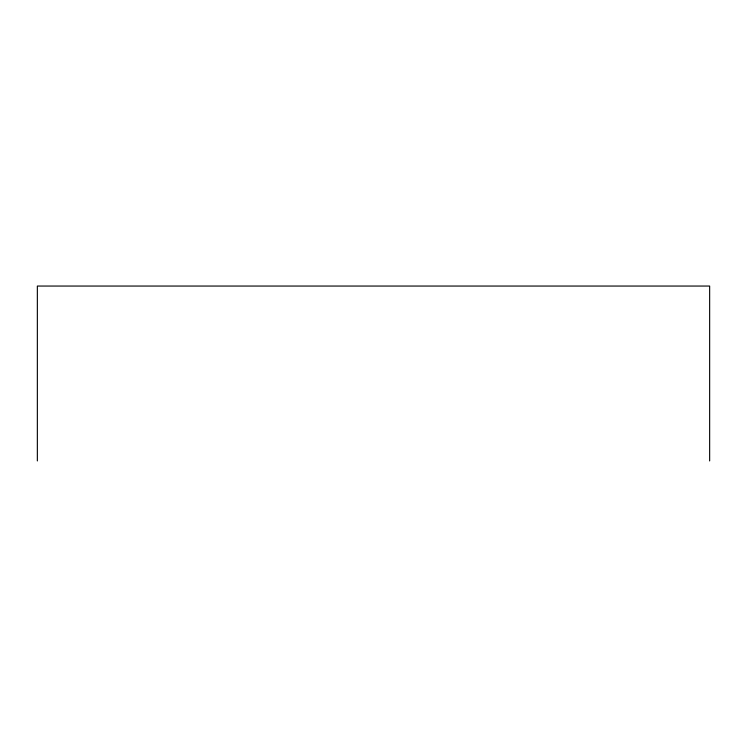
<?xml version="1.0" encoding="UTF-8"?>
<svg xmlns="http://www.w3.org/2000/svg" width="747" height="747" viewBox="0 0 747 747"><rect width="100%" height="100%" fill="white"/><g stroke="black" fill="none" stroke-linecap="round" stroke-linejoin="round"><path stroke-width="1.12" d="M709.65 460.946L709.65 286.054L37.35 286.054L37.35 460.946"/></g></svg>
